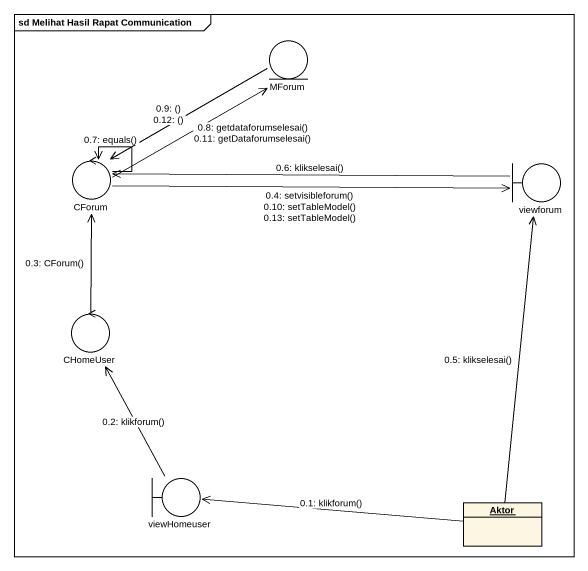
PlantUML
@startuml
mainframe sd Melihat Hasil Rapat Communication
allowmixing
hide circle
hide empty members
entity MForum
control CForum
boundary viewforum
control CHomeUser
boundary viewHomeuser
object Aktor
Aktor -left-> viewHomeuser : 0.1: klikforum()
viewHomeuser -up-> CHomeUser : 0.2: klikforum()
CHomeUser -up-> CForum : 0.3: CForum()
CForum -right-> viewforum : 0.4: setvisibleforum()\n0.10: setTableModel()\n0.13: setTableModel()
Aktor -up-> viewforum : 0.5: klikselesai()
viewforum -left-> CForum : 0.6: klikselesai()
CForum --> CForum : 0.7: equals()
CForum -up-> MForum : 0.8: getdataforumselesai()\n0.11: getDataforumselesai()
MForum --> CForum : 0.9: ()\n0.12: ()
@enduml
